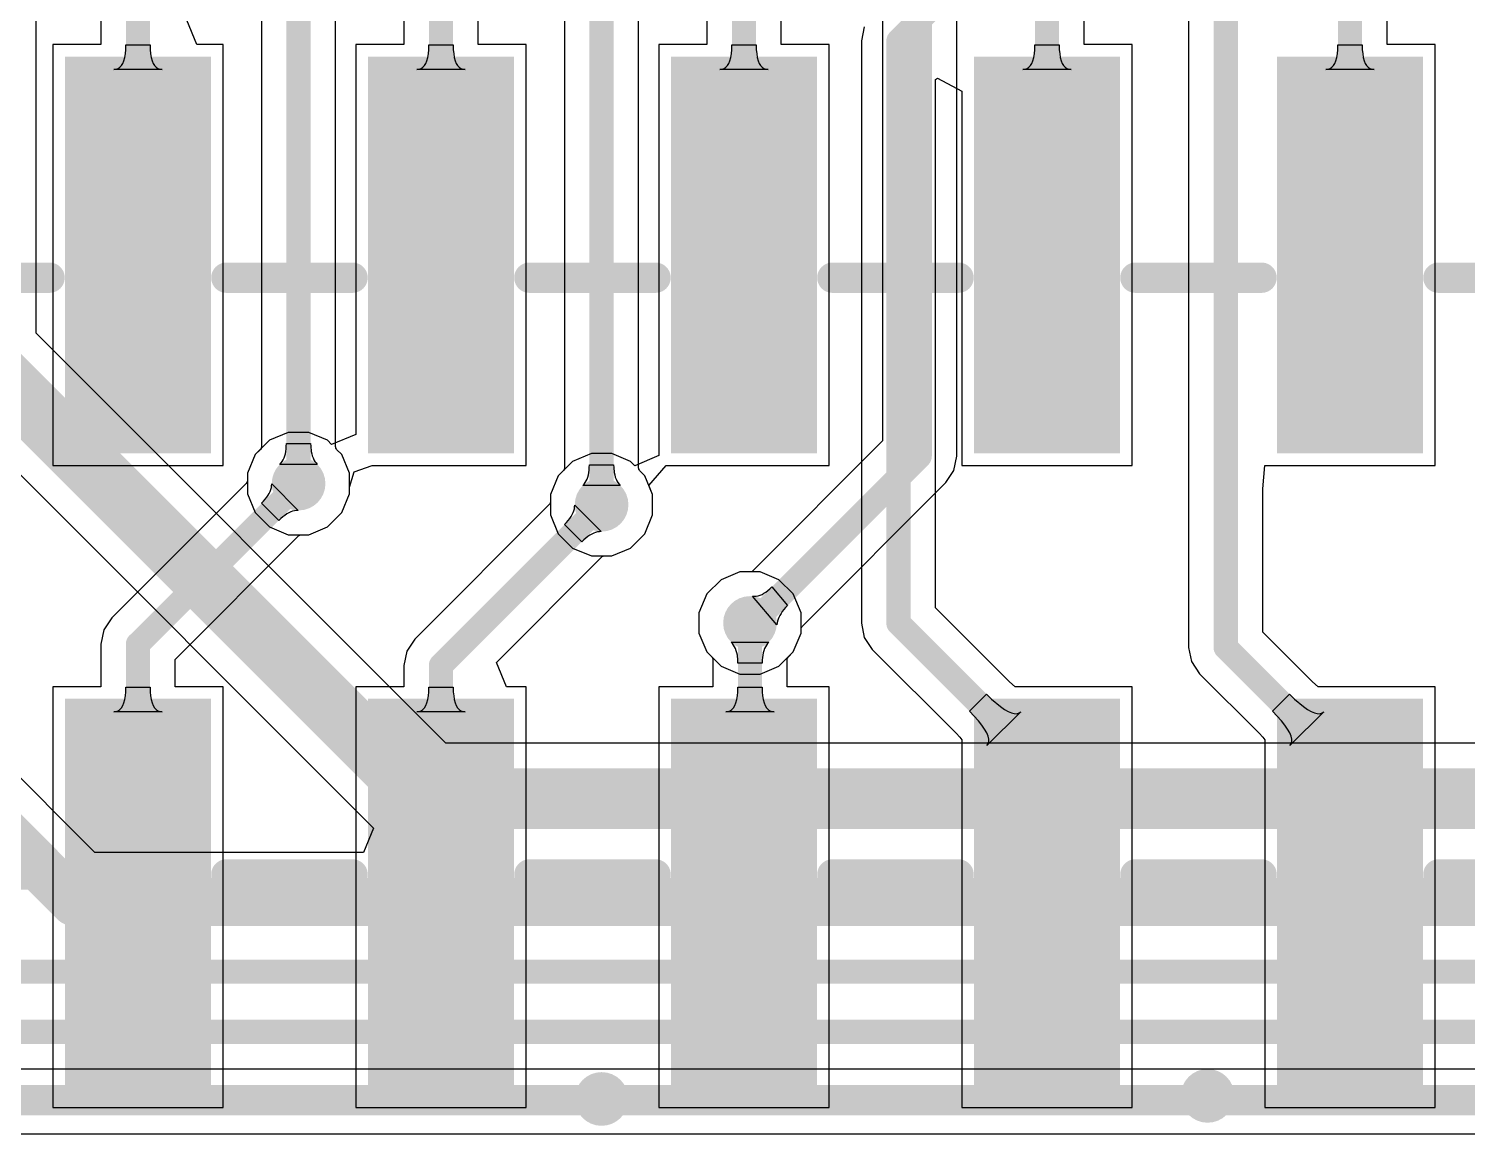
# Model space of a CAD drawing. Header units: millimetres. Extents: x -27 to 79, y -14 to 66.
# Drawn here: x 21.94 to 34, y -2.79 to 6.48 of the extents above; entities that cross this region are included whole.
import ezdxf

# ---------------------------------------------------------------- set-up
doc = ezdxf.new("R2010")
doc.units = ezdxf.units.MM
for name, color, linetype in [('BottomLayer', 5, 'Continuous'), ('BottomOverlay', 54, 'Continuous'), ('TopLayer', 1, 'Continuous'), ('TopOverlay', 2, 'Continuous'), ('TopPaste', 8, 'Continuous'), ('TopSolder', 216, 'Continuous'), ('ViaHoleLayer', 16, 'Continuous')]:
    doc.layers.add(name, color=color, linetype=linetype)

msp = doc.modelspace()

# ---------------------------------------------------------------- hatches: boundary and pattern name
at = {"layer": 'BottomLayer'}
h = msp.add_hatch(color=5, dxfattribs=at)
edge = h.paths.add_edge_path()
edge.add_arc((24.205, 2.665), 0.225, 0, 360)
h = msp.add_hatch(color=5, dxfattribs=at)
edge = h.paths.add_edge_path()
edge.add_arc((26.745, 2.488), 0.225, 0, 360)
h = msp.add_hatch(color=5, dxfattribs=at)
edge = h.paths.add_edge_path()
edge.add_arc((27.989, 1.497), 0.225, 0, 360)
h = msp.add_hatch(color=5, dxfattribs=at)
edge = h.paths.add_edge_path()
edge.add_arc((26.745, -2.491), 0.225, 0, 360)
h = msp.add_hatch(color=5, dxfattribs=at)
edge = h.paths.add_edge_path()
edge.add_arc((31.825, -2.465), 0.225, 0, 360)
at = {"layer": 'TopLayer'}
for points in [[(22.349, 3.02), (22.349, 6.14), (23.369, 6.14), (23.369, 3.02)], [(24.889, 3.02), (24.889, 6.14), (25.909, 6.14), (25.909, 3.02)], [(27.429, 3.02), (27.429, 6.14), (28.449, 6.14), (28.449, 3.02)], [(29.969, 3.02), (29.969, 6.14), (30.989, 6.14), (30.989, 3.02)], [(32.509, 3.02), (32.509, 6.14), (33.529, 6.14), (33.529, 3.02)], [(22.349, -2.36), (22.349, 0.76), (23.369, 0.76), (23.369, -2.36)], [(24.889, -2.36), (24.889, 0.76), (25.909, 0.76), (25.909, -2.36)], [(27.429, -2.36), (27.429, 0.76), (28.449, 0.76), (28.449, -2.36)], [(29.969, -2.36), (29.969, 0.76), (30.989, 0.76), (30.989, -2.36)], [(32.509, -2.36), (32.509, 0.76), (33.529, 0.76), (33.529, -2.36)]]:
    msp.add_hatch(color=1, dxfattribs=at).paths.add_polyline_path(points)
h = msp.add_hatch(color=1, dxfattribs=at)
edge = h.paths.add_edge_path()
edge.add_arc((24.205, 2.665), 0.225, 0, 360)
h = msp.add_hatch(color=1, dxfattribs=at)
edge = h.paths.add_edge_path()
edge.add_arc((26.745, 2.488), 0.225, 0, 360)
h = msp.add_hatch(color=1, dxfattribs=at)
edge = h.paths.add_edge_path()
edge.add_arc((27.989, 1.497), 0.225, 0, 360)
h = msp.add_hatch(color=1, dxfattribs=at)
edge = h.paths.add_edge_path()
edge.add_arc((26.745, -2.491), 0.225, 0, 360)
h = msp.add_hatch(color=1, dxfattribs=at)
edge = h.paths.add_edge_path()
edge.add_arc((31.825, -2.465), 0.225, 0, 360)
at = {"layer": 'TopPaste'}
for points in [[(22.349, 3.02), (22.349, 6.14), (23.369, 6.14), (23.369, 3.02)], [(24.889, 3.02), (24.889, 6.14), (25.909, 6.14), (25.909, 3.02)], [(27.429, 3.02), (27.429, 6.14), (28.449, 6.14), (28.449, 3.02)], [(29.969, 3.02), (29.969, 6.14), (30.989, 6.14), (30.989, 3.02)], [(32.509, 3.02), (32.509, 6.14), (33.529, 6.14), (33.529, 3.02)], [(22.349, -2.36), (22.349, 0.76), (23.369, 0.76), (23.369, -2.36)], [(24.889, -2.36), (24.889, 0.76), (25.909, 0.76), (25.909, -2.36)], [(27.429, -2.36), (27.429, 0.76), (28.449, 0.76), (28.449, -2.36)], [(29.969, -2.36), (29.969, 0.76), (30.989, 0.76), (30.989, -2.36)], [(32.509, -2.36), (32.509, 0.76), (33.529, 0.76), (33.529, -2.36)]]:
    msp.add_hatch(color=8, dxfattribs=at).paths.add_polyline_path(points)
at = {"layer": 'TopSolder'}
for points in [[(22.247, 2.919), (22.247, 6.242), (23.47, 6.242), (23.47, 2.919)], [(24.787, 2.919), (24.787, 6.242), (26.01, 6.242), (26.01, 2.919)], [(27.327, 2.919), (27.327, 6.242), (28.55, 6.242), (28.55, 2.919)], [(29.867, 2.919), (29.867, 6.242), (31.09, 6.242), (31.09, 2.919)], [(32.407, 2.919), (32.407, 6.242), (33.63, 6.242), (33.63, 2.919)], [(22.247, -2.462), (22.247, 0.862), (23.47, 0.862), (23.47, -2.462)], [(24.787, -2.462), (24.787, 0.862), (26.01, 0.862), (26.01, -2.462)], [(27.327, -2.462), (27.327, 0.862), (28.55, 0.862), (28.55, -2.462)], [(29.867, -2.462), (29.867, 0.862), (31.09, 0.862), (31.09, -2.462)], [(32.407, -2.462), (32.407, 0.862), (33.63, 0.862), (33.63, -2.462)]]:
    msp.add_hatch(color=216, dxfattribs=at).paths.add_polyline_path(points)
at = {"layer": 'ViaHoleLayer'}
h = msp.add_hatch(color=16, dxfattribs=at)
edge = h.paths.add_edge_path()
edge.add_arc((24.205, 2.665), 0.1, 0, 360)
h = msp.add_hatch(color=16, dxfattribs=at)
edge = h.paths.add_edge_path()
edge.add_arc((26.745, 2.488), 0.1, 0, 360)
h = msp.add_hatch(color=16, dxfattribs=at)
edge = h.paths.add_edge_path()
edge.add_arc((27.989, 1.497), 0.1, 0, 360)
h = msp.add_hatch(color=16, dxfattribs=at)
edge = h.paths.add_edge_path()
edge.add_arc((26.745, -2.491), 0.1, 0, 360)
h = msp.add_hatch(color=16, dxfattribs=at)
edge = h.paths.add_edge_path()
edge.add_arc((31.825, -2.465), 0.1, 0, 360)

# ---------------------------------------------------------------- linework, layer by layer
at = {"layer": 'BottomLayer'}
for p, q in [((29.101, 11.334), (29.101, 3.023)), ((26.434, 9.816), (26.434, 2.794)), ((22.004, 3.925), (22.004, 9.535)), ((27.055, 2.797), (27.055, 9.614)), ((29.722, 2.894), (29.722, 9.106)), ((23.894, 8.867), (23.894, 2.971)), ((24.515, 2.975), (24.515, 8.533)), ((25.439, 0.49), (22.004, 3.925)), ((21.208, 3.403), (24.833, -0.222)), ((29.101, 3.023), (28.006, 1.928)), ((23.842, 2.908), (23.776, 2.751)), ((23.886, 2.952), (23.842, 2.908)), ((23.891, 2.96), (23.886, 2.952)), ((23.892, 2.962), (23.891, 2.961)), ((23.891, 2.961), (23.891, 2.96)), ((23.891, 2.96), (23.891, 2.96)), ((23.894, 2.969), (23.892, 2.964)), ((23.892, 2.964), (23.892, 2.962)), ((23.894, 2.971), (23.894, 2.969)), ((24.083, 2.88), (24.089, 2.897)), ((24.089, 2.897), (24.094, 2.915)), ((24.094, 2.915), (24.098, 2.935)), ((24.098, 2.935), (24.101, 2.956)), ((24.101, 2.956), (24.102, 2.978)), ((24.102, 2.978), (24.103, 3.001)), ((24.103, 3.001), (24.306, 3.001)), ((24.306, 3.001), (24.307, 2.978)), ((24.307, 2.978), (24.311, 2.935)), ((24.311, 2.935), (24.315, 2.915)), ((24.315, 2.915), (24.32, 2.897)), ((24.32, 2.897), (24.326, 2.88)), ((24.516, 2.966), (24.515, 2.975)), ((24.517, 2.964), (24.516, 2.966)), ((24.517, 2.962), (24.517, 2.964)), ((24.518, 2.961), (24.517, 2.962)), ((24.518, 2.96), (24.518, 2.961)), ((24.519, 2.96), (24.518, 2.96)), ((24.523, 2.952), (24.519, 2.96)), ((24.568, 2.908), (24.523, 2.952)), ((24.633, 2.751), (24.568, 2.908)), ((29.699, 2.775), (29.722, 2.894)), ((24.047, 2.826), (24.058, 2.838)), ((24.362, 2.826), (24.047, 2.826)), ((24.058, 2.838), (24.067, 2.851)), ((24.067, 2.851), (24.076, 2.865)), ((24.076, 2.865), (24.083, 2.88)), ((24.326, 2.88), (24.334, 2.865)), ((24.334, 2.865), (24.342, 2.851)), ((24.342, 2.851), (24.352, 2.838)), ((24.352, 2.838), (24.362, 2.826)), ((26.426, 2.775), (26.382, 2.73)), ((26.431, 2.782), (26.426, 2.775)), ((26.432, 2.785), (26.431, 2.783)), ((26.431, 2.783), (26.431, 2.783)), ((26.431, 2.783), (26.431, 2.782)), ((26.434, 2.791), (26.432, 2.786)), ((26.432, 2.786), (26.432, 2.785)), ((26.434, 2.794), (26.434, 2.791)), ((26.638, 2.757), (26.641, 2.778)), ((26.641, 2.778), (26.642, 2.8)), ((26.642, 2.8), (26.643, 2.823)), ((26.643, 2.823), (26.846, 2.823)), ((26.846, 2.823), (26.847, 2.8)), ((26.847, 2.8), (26.851, 2.757)), ((27.056, 2.788), (27.055, 2.797)), ((27.057, 2.786), (27.056, 2.788)), ((27.057, 2.785), (27.057, 2.786)), ((27.058, 2.783), (27.057, 2.785)), ((27.059, 2.782), (27.058, 2.783)), ((27.058, 2.783), (27.058, 2.783)), ((27.063, 2.775), (27.059, 2.782)), ((27.108, 2.73), (27.063, 2.775)), ((29.631, 2.674), (29.699, 2.775)), ((23.776, 2.751), (23.776, 2.58)), ((24.633, 2.58), (24.633, 2.751)), ((26.382, 2.73), (26.316, 2.573)), ((26.587, 2.648), (26.598, 2.66)), ((26.598, 2.66), (26.607, 2.673)), ((26.607, 2.673), (26.616, 2.687)), ((26.616, 2.687), (26.623, 2.703)), ((26.623, 2.703), (26.629, 2.719)), ((26.629, 2.719), (26.634, 2.738)), ((26.634, 2.738), (26.638, 2.757)), ((26.851, 2.757), (26.855, 2.738)), ((26.855, 2.738), (26.86, 2.719)), ((26.86, 2.719), (26.866, 2.703)), ((26.866, 2.703), (26.874, 2.687)), ((26.874, 2.687), (26.882, 2.673)), ((26.882, 2.673), (26.892, 2.66)), ((26.892, 2.66), (26.902, 2.648)), ((27.173, 2.573), (27.108, 2.73)), ((28.431, 1.474), (29.631, 2.674)), ((23.776, 2.58), (23.842, 2.423)), ((24.568, 2.423), (24.633, 2.58)), ((26.316, 2.573), (26.316, 2.402)), ((26.902, 2.648), (26.587, 2.648)), ((27.173, 2.402), (27.173, 2.573)), ((23.842, 2.423), (23.962, 2.302)), ((24.447, 2.302), (24.568, 2.423)), ((23.962, 2.302), (24.119, 2.237)), ((24.29, 2.237), (24.447, 2.302)), ((26.316, 2.402), (26.382, 2.245)), ((27.108, 2.245), (27.173, 2.402)), ((24.119, 2.237), (24.29, 2.237)), ((26.382, 2.245), (26.502, 2.125)), ((26.987, 2.125), (27.108, 2.245)), ((26.502, 2.125), (26.659, 2.059)), ((26.659, 2.059), (26.83, 2.059)), ((26.83, 2.059), (26.987, 2.125)), ((27.747, 1.86), (27.626, 1.74)), ((27.904, 1.925), (27.747, 1.86)), ((27.998, 1.925), (27.904, 1.925)), ((28.003, 1.926), (27.998, 1.925)), ((28.005, 1.927), (28.003, 1.926)), ((28.006, 1.928), (28.005, 1.927)), ((27.626, 1.74), (27.561, 1.582)), ((28.214, 1.481), (28.009, 1.721)), ((28.009, 1.721), (28.025, 1.721)), ((28.025, 1.721), (28.041, 1.722)), ((28.041, 1.722), (28.057, 1.725)), ((28.057, 1.725), (28.073, 1.73)), ((28.073, 1.73), (28.09, 1.737)), ((28.09, 1.737), (28.106, 1.746)), ((28.106, 1.746), (28.123, 1.756)), ((28.123, 1.756), (28.139, 1.769)), ((28.139, 1.769), (28.156, 1.783)), ((28.156, 1.783), (28.173, 1.799)), ((28.173, 1.799), (28.304, 1.643)), ((27.561, 1.582), (27.561, 1.412)), ((28.249, 1.576), (28.239, 1.56)), ((28.26, 1.593), (28.249, 1.576)), ((28.288, 1.626), (28.26, 1.593)), ((28.304, 1.643), (28.288, 1.626)), ((28.216, 1.497), (28.214, 1.481)), ((28.219, 1.512), (28.216, 1.497)), ((28.224, 1.528), (28.219, 1.512)), ((28.231, 1.544), (28.224, 1.528)), ((28.239, 1.56), (28.231, 1.544)), ((28.417, 1.451), (28.419, 1.456)), ((28.417, 1.412), (28.417, 1.451)), ((28.419, 1.456), (28.42, 1.458)), ((28.42, 1.459), (28.423, 1.463)), ((28.42, 1.458), (28.42, 1.459)), ((28.423, 1.463), (28.425, 1.467)), ((28.425, 1.467), (28.431, 1.474)), ((27.561, 1.412), (27.626, 1.254)), ((28.352, 1.254), (28.417, 1.412)), ((27.626, 1.254), (27.747, 1.134)), ((28.232, 1.134), (28.352, 1.254)), ((27.747, 1.134), (27.904, 1.069)), ((28.074, 1.069), (28.232, 1.134)), ((27.904, 1.069), (28.074, 1.069)), ((44.852, 0.49), (25.439, 0.49)), ((22.497, -0.425), (21.627, 0.444)), ((24.833, -0.222), (24.749, -0.425)), ((24.749, -0.425), (22.497, -0.425)), ((20.62, -2.239), (47.125, -2.239)), ((71.657, -2.786), (4.311, -2.786))]:
    msp.add_line(p, q, dxfattribs=at)
for points, const_width in [([(29.412, 2.894), (29.412, 11.775)], 0.203), ([(26.745, 2.488), (26.745, 10.257)], 0.203), ([(24.205, 2.665), (24.205, 8.867)], 0.203), ([(21.538, 3.732), (25.246, 0.024)], 0.508), ([(28.015, 1.497), (29.412, 2.894)], 0.203), ([(27.989, 1.497), (28.015, 1.497)], 0.203), ([(21.334, 0.151), (22.325, -0.84)], 0.406), ([(25.246, 0.024), (59.13, 0.024)], 0.508), ([(22.325, -0.84), (52.145, -0.84)], 0.406), ([(21.106, -1.424), (49.813, -1.424)], 0.203), ([(20.62, -1.928), (47.42, -1.928)], 0.203)]:
    msp.add_lwpolyline(points, dxfattribs=dict(at, const_width=const_width))
for points, const_width in [([(29.361, 2.894, 1), (29.462, 2.894, 1)], 0.102), ([(29.361, 2.894, 1), (29.462, 2.894, 1)], 0.102), ([(24.154, 2.665, 1), (24.255, 2.665, 1)], 0.102), ([(26.694, 2.488, 1), (26.795, 2.488, 1)], 0.102), ([(27.938, 1.497, 1), (28.04, 1.497, 1)], 0.102), ([(27.964, 1.497, 1), (28.065, 1.497, 1)], 0.102), ([(27.964, 1.497, 1), (28.065, 1.497, 1)], 0.102), ([(25.119, 0.024, 1), (25.373, 0.024, 1)], 0.254), ([(25.119, 0.024, 1), (25.373, 0.024, 1)], 0.254), ([(22.223, -0.84, 1), (22.427, -0.84, 1)], 0.203), ([(22.223, -0.84, 1), (22.427, -0.84, 1)], 0.203)]:
    msp.add_lwpolyline(points, format="xyb", close=True, dxfattribs=dict(at, const_width=const_width))
at = {"layer": 'BottomOverlay', "const_width": 0.254}
msp.add_lwpolyline([(3.5, -2.5), (72.5, -2.5)], dxfattribs=at)
at = {"layer": 'TopLayer'}
for p, q in [((27.628, 7.67), (27.628, 6.343)), ((28.25, 6.343), (28.25, 7.541)), ((25.088, 7.416), (25.088, 6.343)), ((25.71, 6.343), (25.71, 7.287)), ((33.33, 6.343), (33.33, 7.338)), ((31.666, 7.19), (31.666, 1.292)), ((22.548, 6.577), (22.548, 6.343)), ((23.352, 6.343), (23.267, 6.547)), ((30.79, 6.343), (30.79, 6.601)), ((28.947, 6.493), (28.923, 6.374)), ((22.548, 6.343), (22.146, 6.343)), ((22.146, 6.343), (22.146, 2.817)), ((22.753, 6.266), (22.756, 6.301)), ((22.756, 6.301), (22.757, 6.34)), ((22.757, 6.34), (22.96, 6.34)), ((22.96, 6.34), (22.961, 6.301)), ((22.961, 6.301), (22.965, 6.266)), ((23.572, 6.343), (23.352, 6.343)), ((23.572, 2.817), (23.572, 6.343)), ((25.088, 6.343), (24.686, 6.343)), ((24.686, 6.343), (24.686, 3.077)), ((25.293, 6.266), (25.296, 6.301)), ((25.296, 6.301), (25.297, 6.34)), ((25.297, 6.34), (25.5, 6.34)), ((25.5, 6.34), (25.501, 6.301)), ((25.501, 6.301), (25.505, 6.266)), ((26.112, 6.343), (25.71, 6.343)), ((26.112, 2.817), (26.112, 6.343)), ((27.628, 6.343), (27.226, 6.343)), ((27.226, 6.343), (27.226, 2.997)), ((27.833, 6.266), (27.836, 6.301)), ((27.836, 6.301), (27.837, 6.34)), ((27.837, 6.34), (28.04, 6.34)), ((28.04, 6.34), (28.041, 6.301)), ((28.041, 6.301), (28.045, 6.266)), ((28.652, 6.343), (28.25, 6.343)), ((28.652, 2.817), (28.652, 6.343)), ((28.923, 6.374), (28.923, 1.495)), ((30.373, 6.266), (30.376, 6.301)), ((30.376, 6.301), (30.377, 6.34)), ((30.377, 6.34), (30.58, 6.34)), ((30.58, 6.34), (30.581, 6.301)), ((30.581, 6.301), (30.585, 6.266)), ((31.192, 6.343), (30.79, 6.343)), ((31.192, 2.817), (31.192, 6.343)), ((32.913, 6.266), (32.916, 6.301)), ((32.916, 6.301), (32.917, 6.34)), ((32.917, 6.34), (33.12, 6.34)), ((33.12, 6.34), (33.121, 6.301)), ((33.121, 6.301), (33.125, 6.266)), ((33.732, 6.343), (33.33, 6.343)), ((33.732, 2.817), (33.732, 6.343)), ((22.692, 6.142), (22.707, 6.153)), ((22.707, 6.153), (22.721, 6.167)), ((22.721, 6.167), (22.732, 6.186)), ((22.732, 6.186), (22.741, 6.208)), ((22.741, 6.208), (22.748, 6.235)), ((22.748, 6.235), (22.753, 6.266)), ((22.965, 6.266), (22.97, 6.235)), ((22.97, 6.235), (22.977, 6.208)), ((22.977, 6.208), (22.986, 6.186)), ((22.986, 6.186), (22.997, 6.167)), ((22.997, 6.167), (23.01, 6.153)), ((23.01, 6.153), (23.025, 6.142)), ((25.232, 6.142), (25.247, 6.153)), ((25.247, 6.153), (25.261, 6.167)), ((25.261, 6.167), (25.272, 6.186)), ((25.272, 6.186), (25.281, 6.208)), ((25.281, 6.208), (25.288, 6.235)), ((25.288, 6.235), (25.293, 6.266)), ((25.505, 6.266), (25.51, 6.235)), ((25.51, 6.235), (25.517, 6.208)), ((25.517, 6.208), (25.526, 6.186)), ((25.526, 6.186), (25.537, 6.167)), ((25.537, 6.167), (25.55, 6.153)), ((25.55, 6.153), (25.565, 6.142)), ((27.772, 6.142), (27.787, 6.153)), ((27.787, 6.153), (27.801, 6.167)), ((27.801, 6.167), (27.812, 6.186)), ((27.812, 6.186), (27.821, 6.208)), ((27.821, 6.208), (27.828, 6.235)), ((27.828, 6.235), (27.833, 6.266)), ((28.045, 6.266), (28.05, 6.235)), ((28.05, 6.235), (28.057, 6.208)), ((28.057, 6.208), (28.066, 6.186)), ((28.066, 6.186), (28.077, 6.167)), ((28.077, 6.167), (28.09, 6.153)), ((28.09, 6.153), (28.105, 6.142)), ((30.312, 6.142), (30.327, 6.153)), ((30.327, 6.153), (30.341, 6.167)), ((30.341, 6.167), (30.352, 6.186)), ((30.352, 6.186), (30.361, 6.208)), ((30.361, 6.208), (30.368, 6.235)), ((30.368, 6.235), (30.373, 6.266)), ((30.585, 6.266), (30.59, 6.235)), ((30.59, 6.235), (30.597, 6.208)), ((30.597, 6.208), (30.606, 6.186)), ((30.606, 6.186), (30.617, 6.167)), ((30.617, 6.167), (30.63, 6.153)), ((30.63, 6.153), (30.645, 6.142)), ((32.852, 6.142), (32.867, 6.153)), ((32.867, 6.153), (32.881, 6.167)), ((32.881, 6.167), (32.892, 6.186)), ((32.892, 6.186), (32.901, 6.208)), ((32.901, 6.208), (32.908, 6.235)), ((32.908, 6.235), (32.913, 6.266)), ((33.125, 6.266), (33.13, 6.235)), ((33.13, 6.235), (33.137, 6.208)), ((33.137, 6.208), (33.146, 6.186)), ((33.146, 6.186), (33.157, 6.167)), ((33.157, 6.167), (33.17, 6.153)), ((33.17, 6.153), (33.185, 6.142)), ((22.656, 6.134), (22.675, 6.136)), ((23.062, 6.134), (22.656, 6.134)), ((22.675, 6.136), (22.692, 6.142)), ((23.025, 6.142), (23.043, 6.136)), ((23.043, 6.136), (23.062, 6.134)), ((25.196, 6.134), (25.215, 6.136)), ((25.602, 6.134), (25.196, 6.134)), ((25.215, 6.136), (25.232, 6.142)), ((25.565, 6.142), (25.583, 6.136)), ((25.583, 6.136), (25.602, 6.134)), ((27.736, 6.134), (27.755, 6.136)), ((28.142, 6.134), (27.736, 6.134)), ((27.755, 6.136), (27.772, 6.142)), ((28.105, 6.142), (28.123, 6.136)), ((28.123, 6.136), (28.142, 6.134)), ((29.545, 6.05), (29.562, 6.062)), ((29.545, 1.624), (29.545, 6.05)), ((29.562, 6.062), (29.766, 5.954)), ((30.276, 6.134), (30.295, 6.136)), ((30.682, 6.134), (30.276, 6.134)), ((30.295, 6.136), (30.312, 6.142)), ((30.645, 6.142), (30.663, 6.136)), ((30.663, 6.136), (30.682, 6.134)), ((32.816, 6.134), (32.835, 6.136)), ((33.222, 6.134), (32.816, 6.134)), ((32.835, 6.136), (32.852, 6.142)), ((33.185, 6.142), (33.203, 6.136)), ((33.203, 6.136), (33.222, 6.134)), ((29.766, 5.954), (29.766, 2.817)), ((23.962, 3.028), (23.842, 2.908)), ((24.119, 3.094), (23.962, 3.028)), ((24.29, 3.094), (24.119, 3.094)), ((24.447, 3.028), (24.29, 3.094)), ((24.482, 2.993), (24.447, 3.028)), ((24.686, 3.077), (24.482, 2.993)), ((23.842, 2.908), (23.776, 2.751)), ((26.659, 2.916), (26.502, 2.851)), ((26.83, 2.916), (26.659, 2.916)), ((26.987, 2.851), (26.83, 2.916)), ((27.226, 2.9), (27.024, 2.814)), ((27.226, 2.997), (27.226, 2.9)), ((22.146, 2.817), (23.572, 2.817)), ((24.67, 2.764), (24.821, 2.817)), ((24.821, 2.817), (26.112, 2.817)), ((26.502, 2.851), (26.382, 2.73)), ((27.024, 2.814), (26.987, 2.851)), ((27.141, 2.649), (27.286, 2.817)), ((27.286, 2.817), (27.395, 2.817)), ((27.395, 2.817), (28.652, 2.817)), ((29.766, 2.817), (31.192, 2.817)), ((32.288, 2.621), (32.306, 2.817)), ((32.306, 2.817), (33.732, 2.817)), ((23.766, 2.666), (22.639, 1.539)), ((23.772, 2.673), (23.766, 2.666)), ((23.773, 2.675), (23.772, 2.673)), ((23.774, 2.676), (23.773, 2.675)), ((23.776, 2.688), (23.774, 2.679)), ((23.774, 2.679), (23.774, 2.679)), ((23.774, 2.679), (23.774, 2.678)), ((23.774, 2.678), (23.774, 2.676)), ((23.776, 2.751), (23.776, 2.688)), ((23.979, 2.647), (23.98, 2.663)), ((23.98, 2.663), (24.202, 2.44)), ((24.633, 2.636), (24.67, 2.764)), ((26.382, 2.73), (26.316, 2.573)), ((23.912, 2.517), (23.939, 2.55)), ((23.939, 2.55), (23.95, 2.567)), ((23.95, 2.567), (23.959, 2.583)), ((23.959, 2.583), (23.967, 2.599)), ((23.967, 2.599), (23.972, 2.616)), ((23.972, 2.616), (23.977, 2.632)), ((23.977, 2.632), (23.979, 2.647)), ((24.568, 2.423), (24.633, 2.58)), ((24.633, 2.58), (24.633, 2.636)), ((26.316, 2.573), (26.316, 2.51)), ((27.143, 2.644), (27.141, 2.649)), ((27.173, 2.573), (27.143, 2.644)), ((27.173, 2.402), (27.173, 2.573)), ((32.288, 1.421), (32.288, 2.621)), ((23.895, 2.5), (23.912, 2.517)), ((24.039, 2.356), (23.895, 2.5)), ((24.122, 2.42), (24.106, 2.411)), ((24.139, 2.427), (24.122, 2.42)), ((24.155, 2.433), (24.139, 2.427)), ((24.171, 2.437), (24.155, 2.433)), ((24.187, 2.44), (24.171, 2.437)), ((24.202, 2.44), (24.187, 2.44)), ((24.447, 2.302), (24.568, 2.423)), ((26.306, 2.489), (25.179, 1.362)), ((26.312, 2.495), (26.306, 2.489)), ((26.313, 2.498), (26.312, 2.495)), ((26.314, 2.499), (26.313, 2.498)), ((26.316, 2.51), (26.314, 2.502)), ((26.314, 2.502), (26.314, 2.501)), ((26.314, 2.501), (26.314, 2.5)), ((26.314, 2.5), (26.314, 2.499)), ((26.499, 2.405), (26.507, 2.422)), ((26.507, 2.422), (26.512, 2.438)), ((26.512, 2.438), (26.517, 2.454)), ((26.517, 2.454), (26.519, 2.47)), ((26.519, 2.47), (26.52, 2.485)), ((26.52, 2.485), (26.742, 2.263)), ((24.056, 2.372), (24.039, 2.356)), ((24.073, 2.387), (24.056, 2.372)), ((24.089, 2.399), (24.073, 2.387)), ((24.106, 2.411), (24.089, 2.399)), ((24.29, 2.237), (24.447, 2.302)), ((26.435, 2.322), (26.452, 2.339)), ((26.579, 2.178), (26.435, 2.322)), ((26.452, 2.339), (26.479, 2.372)), ((26.479, 2.372), (26.49, 2.389)), ((26.49, 2.389), (26.499, 2.405)), ((27.108, 2.245), (27.173, 2.402)), ((23.17, 1.191), (24.208, 2.229)), ((24.208, 2.229), (24.21, 2.231)), ((24.21, 2.231), (24.215, 2.234)), ((24.215, 2.234), (24.216, 2.234)), ((24.216, 2.234), (24.217, 2.235)), ((24.217, 2.235), (24.218, 2.235)), ((24.218, 2.235), (24.219, 2.235)), ((24.219, 2.235), (24.227, 2.237)), ((24.227, 2.237), (24.29, 2.237)), ((26.596, 2.195), (26.579, 2.178)), ((26.613, 2.209), (26.596, 2.195)), ((26.629, 2.222), (26.613, 2.209)), ((26.646, 2.233), (26.629, 2.222)), ((26.662, 2.242), (26.646, 2.233)), ((26.679, 2.25), (26.662, 2.242)), ((26.695, 2.255), (26.679, 2.25)), ((26.711, 2.26), (26.695, 2.255)), ((26.727, 2.262), (26.711, 2.26)), ((26.742, 2.263), (26.727, 2.262)), ((26.987, 2.125), (27.108, 2.245)), ((25.863, 1.166), (26.748, 2.052)), ((26.748, 2.052), (26.75, 2.053)), ((26.75, 2.053), (26.755, 2.056)), ((26.755, 2.056), (26.756, 2.057)), ((26.756, 2.057), (26.757, 2.057)), ((26.757, 2.057), (26.758, 2.057)), ((26.758, 2.057), (26.759, 2.057)), ((26.759, 2.057), (26.767, 2.059)), ((26.767, 2.059), (26.83, 2.059)), ((26.83, 2.059), (26.987, 2.125)), ((27.747, 1.86), (27.626, 1.74)), ((27.904, 1.925), (27.747, 1.86)), ((28.074, 1.925), (27.904, 1.925)), ((28.232, 1.86), (28.074, 1.925)), ((28.352, 1.74), (28.232, 1.86)), ((27.626, 1.74), (27.561, 1.582)), ((28.417, 1.582), (28.352, 1.74)), ((27.561, 1.582), (27.561, 1.412)), ((28.417, 1.412), (28.417, 1.582)), ((30.164, 1.005), (29.545, 1.624)), ((22.639, 1.539), (22.572, 1.439)), ((28.923, 1.495), (28.947, 1.376)), ((22.572, 1.439), (22.548, 1.32)), ((25.179, 1.362), (25.112, 1.261)), ((27.561, 1.412), (27.626, 1.254)), ((27.842, 1.325), (27.832, 1.336)), ((27.832, 1.336), (28.147, 1.336)), ((28.147, 1.336), (28.136, 1.325)), ((28.352, 1.254), (28.417, 1.412)), ((28.947, 1.376), (29.014, 1.275)), ((32.704, 1.005), (32.288, 1.421)), ((22.548, 1.32), (22.548, 0.963)), ((25.112, 1.261), (25.088, 1.142)), ((27.626, 1.254), (27.671, 1.21)), ((27.671, 1.21), (27.675, 1.203)), ((27.852, 1.312), (27.842, 1.325)), ((27.86, 1.298), (27.852, 1.312)), ((27.868, 1.282), (27.86, 1.298)), ((27.874, 1.265), (27.868, 1.282)), ((27.879, 1.247), (27.874, 1.265)), ((27.883, 1.228), (27.879, 1.247)), ((27.887, 1.185), (27.883, 1.228)), ((28.093, 1.207), (28.091, 1.185)), ((28.096, 1.228), (28.093, 1.207)), ((28.1, 1.247), (28.096, 1.228)), ((28.105, 1.265), (28.1, 1.247)), ((28.111, 1.282), (28.105, 1.265)), ((28.118, 1.298), (28.111, 1.282)), ((28.127, 1.312), (28.118, 1.298)), ((28.136, 1.325), (28.127, 1.312)), ((28.303, 1.203), (28.308, 1.21)), ((28.308, 1.21), (28.352, 1.254)), ((29.014, 1.275), (29.717, 0.573)), ((31.666, 1.292), (31.69, 1.173)), ((23.17, 0.963), (23.17, 1.191)), ((25.088, 1.142), (25.088, 0.963)), ((25.947, 0.963), (25.863, 1.166)), ((27.675, 1.203), (27.675, 1.202)), ((27.675, 1.202), (27.676, 1.201)), ((27.676, 1.201), (27.677, 1.2)), ((27.677, 1.2), (27.677, 1.199)), ((27.677, 1.199), (27.678, 1.196)), ((27.678, 1.196), (27.678, 1.188)), ((27.678, 1.188), (27.678, 0.963)), ((27.888, 1.161), (27.887, 1.185)), ((28.091, 1.161), (27.888, 1.161)), ((28.091, 1.185), (28.091, 1.161)), ((28.3, 1.193), (28.301, 1.199)), ((28.3, 1.191), (28.3, 1.193)), ((28.3, 0.963), (28.3, 1.191)), ((28.301, 1.199), (28.302, 1.2)), ((28.302, 1.201), (28.303, 1.202)), ((28.302, 1.2), (28.302, 1.201)), ((28.303, 1.202), (28.303, 1.203)), ((31.69, 1.173), (31.757, 1.072)), ((30.212, 0.963), (30.164, 1.005)), ((31.757, 1.072), (32.257, 0.573)), ((32.752, 0.963), (32.704, 1.005)), ((22.548, 0.963), (22.146, 0.963)), ((22.146, 0.963), (22.146, -2.563)), ((22.741, 0.828), (22.748, 0.855)), ((22.748, 0.855), (22.753, 0.886)), ((22.753, 0.886), (22.756, 0.921)), ((22.756, 0.921), (22.757, 0.96)), ((22.757, 0.96), (22.96, 0.96)), ((22.96, 0.96), (22.961, 0.921)), ((22.961, 0.921), (22.965, 0.886)), ((22.965, 0.886), (22.97, 0.855)), ((22.97, 0.855), (22.977, 0.828)), ((23.572, 0.963), (23.17, 0.963)), ((23.572, -2.563), (23.572, 0.963)), ((25.088, 0.963), (24.686, 0.963)), ((24.686, 0.963), (24.686, -2.563)), ((25.281, 0.828), (25.288, 0.855)), ((25.288, 0.855), (25.293, 0.886)), ((25.293, 0.886), (25.296, 0.921)), ((25.296, 0.921), (25.297, 0.96)), ((25.297, 0.96), (25.5, 0.96)), ((25.5, 0.96), (25.501, 0.921)), ((25.501, 0.921), (25.505, 0.886)), ((25.505, 0.886), (25.51, 0.855)), ((25.51, 0.855), (25.517, 0.828)), ((26.112, 0.963), (25.947, 0.963)), ((26.112, -2.563), (26.112, 0.963)), ((27.678, 0.963), (27.226, 0.963)), ((27.226, 0.963), (27.226, -2.563)), ((27.871, 0.828), (27.879, 0.855)), ((27.879, 0.855), (27.884, 0.886)), ((27.884, 0.886), (27.887, 0.921)), ((27.887, 0.921), (27.888, 0.96)), ((27.888, 0.96), (28.091, 0.96)), ((28.091, 0.96), (28.092, 0.921)), ((28.092, 0.921), (28.095, 0.886)), ((28.095, 0.886), (28.1, 0.855)), ((28.1, 0.855), (28.107, 0.828)), ((28.652, 0.963), (28.3, 0.963)), ((28.652, -2.563), (28.652, 0.963)), ((29.828, 0.757), (29.972, 0.901)), ((29.972, 0.901), (30.014, 0.86)), ((30.014, 0.86), (30.089, 0.796)), ((31.192, 0.963), (30.212, 0.963)), ((31.192, -2.563), (31.192, 0.963)), ((32.368, 0.757), (32.512, 0.901)), ((32.512, 0.901), (32.554, 0.86)), ((32.554, 0.86), (32.629, 0.796)), ((33.732, 0.963), (32.752, 0.963)), ((33.732, -2.563), (33.732, 0.963)), ((22.656, 0.754), (22.675, 0.756)), ((23.062, 0.754), (22.656, 0.754)), ((22.675, 0.756), (22.692, 0.762)), ((22.692, 0.762), (22.707, 0.773)), ((22.707, 0.773), (22.721, 0.787)), ((22.721, 0.787), (22.732, 0.806)), ((22.732, 0.806), (22.741, 0.828)), ((22.977, 0.828), (22.986, 0.806)), ((22.986, 0.806), (22.997, 0.787)), ((22.997, 0.787), (23.01, 0.773)), ((23.01, 0.773), (23.025, 0.762)), ((23.025, 0.762), (23.043, 0.756)), ((23.043, 0.756), (23.062, 0.754)), ((25.196, 0.754), (25.215, 0.756)), ((25.602, 0.754), (25.196, 0.754)), ((25.215, 0.756), (25.232, 0.762)), ((25.232, 0.762), (25.247, 0.773)), ((25.247, 0.773), (25.261, 0.787)), ((25.261, 0.787), (25.272, 0.806)), ((25.272, 0.806), (25.281, 0.828)), ((25.517, 0.828), (25.526, 0.806)), ((25.526, 0.806), (25.537, 0.787)), ((25.537, 0.787), (25.55, 0.773)), ((25.55, 0.773), (25.565, 0.762)), ((25.565, 0.762), (25.583, 0.756)), ((25.583, 0.756), (25.602, 0.754)), ((27.786, 0.754), (27.805, 0.756)), ((28.192, 0.754), (27.786, 0.754)), ((27.805, 0.756), (27.823, 0.762)), ((27.823, 0.762), (27.838, 0.773)), ((27.838, 0.773), (27.851, 0.787)), ((27.851, 0.787), (27.862, 0.806)), ((27.862, 0.806), (27.871, 0.828)), ((28.107, 0.828), (28.116, 0.806)), ((28.116, 0.806), (28.127, 0.787)), ((28.127, 0.787), (28.141, 0.773)), ((28.141, 0.773), (28.156, 0.762)), ((28.156, 0.762), (28.173, 0.756)), ((28.173, 0.756), (28.192, 0.754)), ((29.904, 0.676), (29.828, 0.757)), ((30.259, 0.754), (29.975, 0.47)), ((30.089, 0.796), (30.122, 0.773)), ((30.122, 0.773), (30.152, 0.756)), ((30.152, 0.756), (30.18, 0.744)), ((30.18, 0.744), (30.204, 0.738)), ((30.204, 0.738), (30.225, 0.737)), ((30.225, 0.737), (30.244, 0.743)), ((30.244, 0.743), (30.259, 0.754)), ((32.444, 0.676), (32.368, 0.757)), ((32.799, 0.754), (32.515, 0.47)), ((32.629, 0.796), (32.662, 0.773)), ((32.662, 0.773), (32.692, 0.756)), ((32.692, 0.756), (32.72, 0.744)), ((32.72, 0.744), (32.744, 0.738)), ((32.744, 0.738), (32.765, 0.737)), ((32.765, 0.737), (32.784, 0.743)), ((32.784, 0.743), (32.799, 0.754)), ((29.933, 0.64), (29.904, 0.676)), ((29.956, 0.607), (29.933, 0.64)), ((29.973, 0.577), (29.956, 0.607)), ((32.473, 0.64), (32.444, 0.676)), ((32.496, 0.607), (32.473, 0.64)), ((32.513, 0.577), (32.496, 0.607)), ((29.717, 0.573), (29.747, 0.54)), ((29.747, 0.54), (29.766, 0.517)), ((29.766, 0.517), (29.766, -2.563)), ((29.985, 0.549), (29.973, 0.577)), ((29.975, 0.47), (29.986, 0.485)), ((29.991, 0.525), (29.985, 0.549)), ((29.986, 0.485), (29.992, 0.504)), ((29.992, 0.504), (29.991, 0.525)), ((32.257, 0.573), (32.287, 0.54)), ((32.287, 0.54), (32.306, 0.517)), ((32.306, 0.517), (32.306, -2.563)), ((32.525, 0.549), (32.513, 0.577)), ((32.515, 0.47), (32.526, 0.485)), ((32.531, 0.525), (32.525, 0.549)), ((32.526, 0.485), (32.532, 0.504)), ((32.532, 0.504), (32.531, 0.525)), ((22.146, -2.563), (23.572, -2.563)), ((24.686, -2.563), (26.112, -2.563)), ((27.226, -2.563), (28.652, -2.563)), ((29.766, -2.563), (31.192, -2.563)), ((32.306, -2.563), (33.732, -2.563)), ((71.657, -2.786), (4.311, -2.786))]:
    msp.add_line(p, q, dxfattribs=at)
at = {"layer": 'TopLayer', "const_width": 0.203}
for points in [[(29.234, 6.374), (35.762, 12.902)], [(27.939, 4.58), (27.939, 7.67)], [(25.399, 4.58), (25.399, 7.416)], [(33.019, 4.58), (33.019, 7.466)], [(31.977, 1.292), (31.977, 7.339)], [(30.479, 4.58), (30.479, 6.73)], [(22.859, 4.58), (22.859, 6.577)], [(29.234, 1.495), (29.234, 6.374)], [(22.859, 1.32), (24.205, 2.665)], [(25.399, 1.142), (26.745, 2.488)], [(27.989, -0.75), (27.989, 1.497)], [(29.234, 1.495), (30.479, 0.25)], [(22.859, -0.8), (22.859, 1.32)], [(31.977, 1.292), (33.019, 0.25)], [(25.399, -0.8), (25.399, 1.142)], [(30.479, -0.8), (30.479, 0.25)], [(33.019, -0.8), (33.019, 0.25)], [(27.939, -0.8), (27.989, -0.75)]]:
    msp.add_lwpolyline(points, dxfattribs=at)
at = {"layer": 'TopLayer', "const_width": 0.102}
for points in [[(29.183, 6.374, 1), (29.285, 6.374, 1)], [(29.183, 6.374, 1), (29.285, 6.374, 1)], [(22.808, 4.58, 1), (22.91, 4.58, 1)], [(25.348, 4.58, 1), (25.45, 4.58, 1)], [(27.888, 4.58, 1), (27.99, 4.58, 1)], [(30.428, 4.58, 1), (30.53, 4.58, 1)], [(32.968, 4.58, 1), (33.07, 4.58, 1)], [(24.154, 2.665, 1), (24.255, 2.665, 1)], [(26.694, 2.488, 1), (26.795, 2.488, 1)], [(27.938, 1.497, 1), (28.04, 1.497, 1)], [(29.183, 1.495, 1), (29.285, 1.495, 1)], [(29.183, 1.495, 1), (29.285, 1.495, 1)], [(22.808, 1.32, 1), (22.91, 1.32, 1)], [(22.808, 1.32, 1), (22.91, 1.32, 1)], [(31.926, 1.292, 1), (32.028, 1.292, 1)], [(31.926, 1.292, 1), (32.028, 1.292, 1)], [(25.348, 1.142, 1), (25.45, 1.142, 1)], [(25.348, 1.142, 1), (25.45, 1.142, 1)], [(30.428, 0.25, 1), (30.53, 0.25, 1)], [(30.428, 0.25, 1), (30.53, 0.25, 1)], [(32.968, 0.25, 1), (33.07, 0.25, 1)], [(32.968, 0.25, 1), (33.07, 0.25, 1)], [(22.808, -0.8, 1), (22.91, -0.8, 1)], [(25.348, -0.8, 1), (25.45, -0.8, 1)], [(27.888, -0.8, 1), (27.99, -0.8, 1)], [(27.938, -0.75, 1), (28.04, -0.75, 1)], [(27.938, -0.75, 1), (28.04, -0.75, 1)], [(30.428, -0.8, 1), (30.53, -0.8, 1)], [(32.968, -0.8, 1), (33.07, -0.8, 1)]]:
    msp.add_lwpolyline(points, format="xyb", close=True, dxfattribs=at)
at = {"layer": 'TopOverlay', "const_width": 0.254}
for points in [[(21.06, 4.39), (22.118, 4.39)], [(23.6, 4.39), (24.658, 4.39)], [(26.14, 4.39), (27.198, 4.39)], [(28.68, 4.39), (29.738, 4.39)], [(31.22, 4.39), (32.278, 4.39)], [(33.76, 4.39), (34.818, 4.39)], [(21.06, -0.61), (22.118, -0.61)], [(23.6, -0.61), (24.658, -0.61)], [(26.14, -0.61), (27.198, -0.61)], [(28.68, -0.61), (29.738, -0.61)], [(31.22, -0.61), (32.278, -0.61)], [(33.76, -0.61), (34.818, -0.61)]]:
    msp.add_lwpolyline(points, dxfattribs=at)
at = {"layer": 'TopOverlay', "const_width": 0.127}
for points in [[(22.054, 4.39, 1), (22.181, 4.39, 1)], [(23.536, 4.39, 1), (23.663, 4.39, 1)], [(24.594, 4.39, 1), (24.721, 4.39, 1)], [(26.076, 4.39, 1), (26.203, 4.39, 1)], [(27.134, 4.39, 1), (27.261, 4.39, 1)], [(28.616, 4.39, 1), (28.743, 4.39, 1)], [(29.674, 4.39, 1), (29.801, 4.39, 1)], [(31.156, 4.39, 1), (31.283, 4.39, 1)], [(32.214, 4.39, 1), (32.341, 4.39, 1)], [(33.696, 4.39, 1), (33.823, 4.39, 1)], [(22.054, -0.61, 1), (22.181, -0.61, 1)], [(23.536, -0.61, 1), (23.663, -0.61, 1)], [(24.594, -0.61, 1), (24.721, -0.61, 1)], [(26.076, -0.61, 1), (26.203, -0.61, 1)], [(27.134, -0.61, 1), (27.261, -0.61, 1)], [(28.616, -0.61, 1), (28.743, -0.61, 1)], [(29.674, -0.61, 1), (29.801, -0.61, 1)], [(31.156, -0.61, 1), (31.283, -0.61, 1)], [(32.214, -0.61, 1), (32.341, -0.61, 1)], [(33.696, -0.61, 1), (33.823, -0.61, 1)]]:
    msp.add_lwpolyline(points, format="xyb", close=True, dxfattribs=at)

doc.saveas('drawing.dxf')
